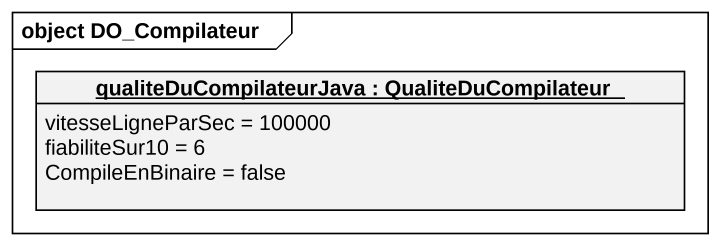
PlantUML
@startuml
mainframe object DO_Compilateur
hide circle
hide empty members
object "qualiteDuCompilateurJava : QualiteDuCompilateur" as qualiteDuCompilateurJava {
  vitesseLigneParSec = 100000
  fiabiliteSur10 = 6
  CompileEnBinaire = false
}
@enduml
